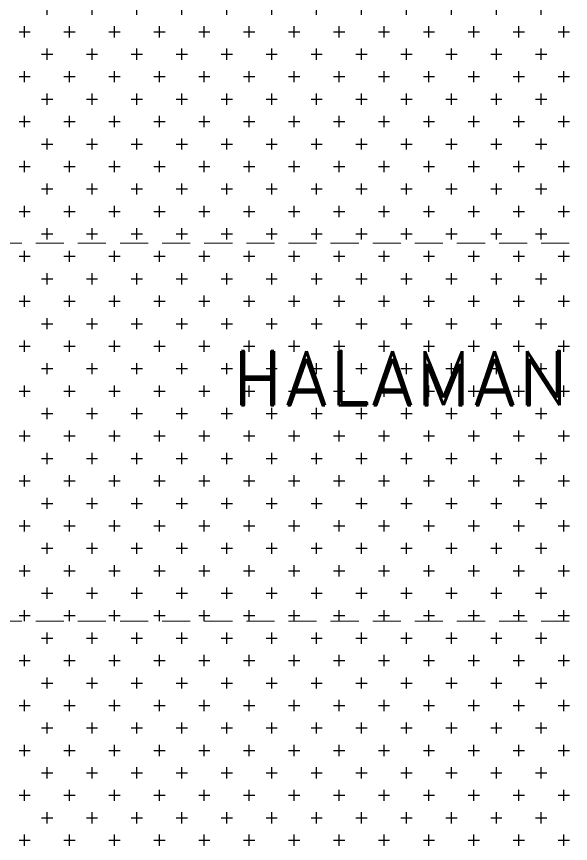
# Model space of a CAD drawing. Header units: millimetres. Extents: x 18 to 174501, y 22 to 24571.
# Drawn here: x 18089 to 20555, y 16686 to 20368 of the extents above; entities that cross this region are included whole.
import ezdxf
from ezdxf.enums import TextEntityAlignment as Align

# ---------------------------------------------------------------- set-up
doc = ezdxf.new("R2010")
doc.units = ezdxf.units.MM
doc.header["$MEASUREMENT"] = 0
doc.linetypes.add('HIDDEN2', pattern=[0.1875, 0.125, -0.0625])
doc.layers.add('AS', color=8, linetype='HIDDEN2', lineweight=5)
doc.layers.add('tampak', color=7, linetype='Continuous')
doc.styles.add('HAND', font='ROMAND.SHX', dxfattribs={"width": 0.8, "height": 250})

# ---------------------------------------------------------------- blocks, each defined once
blk = doc.blocks.new('OUTDOOR')
at = {"layer": 'tampak', "transparency": 33554687}
h = blk.add_hatch(dxfattribs=at)
h.set_pattern_fill('CROSS', scale=400)
h.paths.add_polyline_path([(1833117.6, 62258.3), (1829017.6, 62258.3), (1829017.6, 55399.8), (1833117.6, 55399.8)])
blk = doc.blocks.new('GRID')
at = {"layer": 'AS', "ltscale": 1000}
for p, q in [((1814236, 59434.1), (1830263, 59434.1)), ((1814236, 57751.2), (1830263, 57751.2))]:
    blk.add_line(p, q, dxfattribs=at)

msp = doc.modelspace()

# ---------------------------------------------------------------- block references
for name, p in [('GRID', (-1808436.2, -40075.3)), ('OUTDOOR', (-1811290.8, -40075.3))]:
    msp.add_blockref(name, p)

# ---------------------------------------------------------------- texts
at = {"color": 4, "style": 'HAND'}
msp.add_attdef('HALAMAN', text='%%UDENAH LANTAI DASAR', height=241.31, rotation=0, dxfattribs=at).set_placement((19798.4, 18757.9), align=Align.MIDDLE)

doc.saveas('drawing.dxf')
